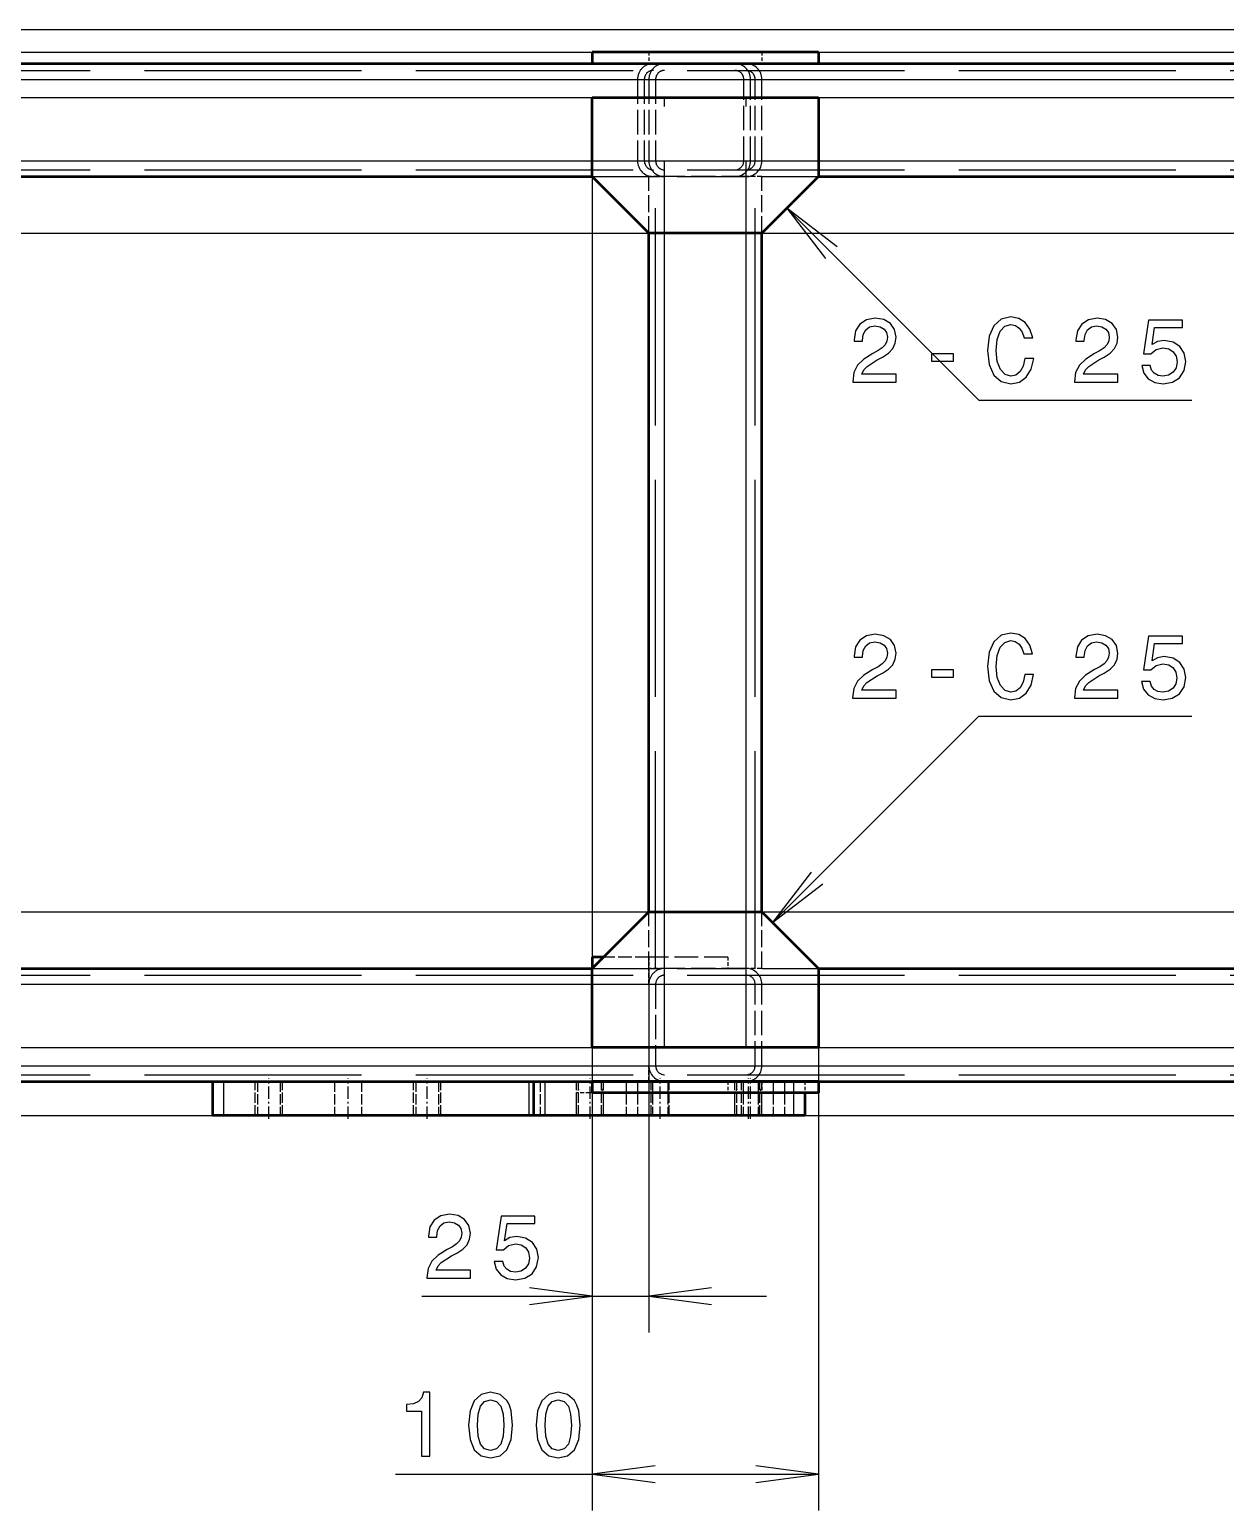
# Model space of a CAD drawing. Extents: x 0 to 1189, y 0 to 841.
# Drawn here: x 228.9 to 295, y 195 to 276.8 of the extents above; entities that cross this region are included whole.
import ezdxf

# ---------------------------------------------------------------- set-up
doc = ezdxf.new("R2010")
doc.units = 0
doc.linetypes.add('DASHDOT', pattern=[18.5, 12, -3, 0.5, -3])
doc.linetypes.add('DASHED', pattern=[15, 12, -3])

msp = doc.modelspace()

# ---------------------------------------------------------------- linework, layer by layer
at = {"color": 7, "lineweight": 25}
for p, q in [((206.918, 276.819), (779.738, 276.819)), ((198.793, 275.569), (770.063, 275.569)), ((206.918, 274.944), (762.578, 274.944)), ((189.418, 274.069), (754.418, 274.069)), ((198.793, 273.069), (762.578, 273.069)), ((198.793, 273.069), (788.863, 273.069)), ((198.793, 269.569), (260.043, 269.569)), ((272.543, 269.569), (395.043, 269.569)), ((260.043, 268.694), (260.043, 204.832)), ((270.799, 266.95), (281.406, 256.344)), ((195.668, 265.569), (788.863, 265.569)), ((264.043, 228.069), (264.043, 265.569)), ((268.543, 228.069), (268.543, 265.569)), ((281.406, 256.344), (293.178, 256.344)), ((270.006, 227.482), (281.404, 238.881)), ((281.404, 238.881), (293.176, 238.881)), ((195.668, 228.069), (798.812, 228.069)), ((263.168, 224.944), (263.168, 204.832)), ((198.793, 224.069), (260.043, 224.069)), ((272.543, 224.069), (395.043, 224.069)), ((198.793, 220.569), (778.04, 220.569)), ((198.793, 220.569), (798.812, 220.569)), ((260.043, 220.569), (260.043, 194.996)), ((272.543, 220.569), (272.543, 194.996)), ((189.418, 219.569), (754.418, 219.569)), ((189.418, 218.694), (788.404, 218.694)), ((239.668, 218.694), (239.668, 216.819)), ((256.543, 218.694), (256.543, 216.819)), ((257.418, 218.694), (257.418, 216.819)), ((271.168, 218.069), (271.168, 216.819)), ((226.543, 216.819), (788.404, 216.819)), ((250.618, 206.832), (269.668, 206.832)), ((249.17, 196.996), (272.543, 196.996))]:
    msp.add_line(p, q, dxfattribs=at)
at = {"color": 7, "lineweight": 50}
for p, q in [((207.543, 274.944), (740.043, 274.944)), ((260.043, 275.569), (260.043, 274.944)), ((272.543, 275.569), (260.043, 275.569)), ((272.543, 275.569), (272.543, 274.944)), ((260.043, 273.069), (272.543, 273.069)), ((260.043, 268.694), (260.043, 273.069)), ((272.543, 273.069), (272.543, 268.694)), ((198.793, 268.694), (260.043, 268.694)), ((263.168, 265.569), (260.043, 268.694)), ((272.543, 268.694), (269.418, 265.569)), ((272.543, 268.694), (395.043, 268.694)), ((263.168, 228.069), (263.168, 265.569)), ((269.418, 265.569), (263.168, 265.569)), ((269.418, 228.069), (269.418, 265.569)), ((260.043, 224.944), (263.168, 228.069)), ((263.168, 228.069), (269.418, 228.069)), ((269.418, 228.069), (272.543, 224.944)), ((260.668, 225.569), (260.043, 225.569)), ((260.043, 225.569), (260.043, 224.944)), ((198.793, 224.944), (260.043, 224.944)), ((260.043, 220.569), (260.043, 224.944)), ((272.543, 224.944), (395.043, 224.944)), ((272.543, 224.944), (272.543, 220.569)), ((272.543, 220.569), (260.043, 220.569)), ((190.293, 218.694), (448.793, 218.694)), ((239.043, 218.694), (239.043, 216.819)), ((256.793, 218.694), (256.793, 216.819)), ((260.043, 218.694), (260.043, 218.069)), ((272.543, 218.694), (260.043, 218.694)), ((272.543, 218.694), (272.543, 218.069)), ((272.543, 218.069), (260.043, 218.069)), ((271.793, 218.069), (271.793, 216.819)), ((239.668, 216.819), (239.043, 216.819)), ((256.543, 216.819), (239.668, 216.819)), ((256.793, 216.819), (256.543, 216.819)), ((257.418, 216.819), (256.793, 216.819)), ((271.168, 216.819), (257.418, 216.819)), ((271.793, 216.819), (271.168, 216.819))]:
    msp.add_line(p, q, dxfattribs=at)
at = {"color": 7, "linetype": 'DASHED', "lineweight": 25, "ltscale": 0.3125}
for p, q in [((272.543, 274.944), (260.043, 274.944)), ((260.043, 269.569), (272.543, 269.569)), ((260.043, 268.694), (272.543, 268.694)), ((260.043, 224.944), (272.543, 224.944)), ((260.043, 224.069), (272.543, 224.069))]:
    msp.add_line(p, q, dxfattribs=at)
at = {"color": 7, "linetype": 'DASHED', "lineweight": 25, "ltscale": 0.015625}
for p, q in [((263.168, 275.569), (263.168, 274.944)), ((263.168, 275.569), (263.168, 274.944)), ((263.168, 275.569), (263.168, 274.944)), ((263.168, 275.569), (263.168, 274.944)), ((269.418, 275.569), (269.418, 274.944)), ((269.418, 275.569), (269.418, 274.944)), ((269.418, 275.569), (269.418, 274.944)), ((269.418, 275.569), (269.418, 274.944)), ((263.168, 225.569), (263.168, 224.944)), ((263.168, 225.569), (263.168, 224.944)), ((267.543, 225.569), (267.543, 224.944)), ((263.168, 218.694), (263.168, 218.069)), ((263.168, 218.694), (263.168, 218.069)), ((263.168, 218.694), (263.168, 218.069)), ((263.168, 218.694), (263.168, 218.069)), ((263.168, 218.694), (263.168, 218.069)), ((267.543, 218.694), (267.543, 218.069)), ((269.418, 218.694), (269.418, 218.069)), ((269.418, 218.694), (269.418, 218.069)), ((269.418, 218.694), (269.418, 218.069)), ((271.168, 218.694), (271.168, 218.069)), ((271.793, 218.694), (271.793, 218.069))]:
    msp.add_line(p, q, dxfattribs=at)
at = {"color": 7, "linetype": 'DASHED', "lineweight": 25}
for p, q in [((190.293, 274.569), (753.543, 274.569)), ((189.418, 274.069), (754.418, 274.069)), ((189.793, 274.069), (754.043, 274.069)), ((189.793, 274.069), (754.043, 274.069)), ((195.293, 274.069), (748.543, 274.069)), ((195.293, 274.069), (748.543, 274.069)), ((195.668, 274.069), (748.168, 274.069)), ((195.668, 274.069), (748.168, 274.069)), ((195.668, 274.069), (748.168, 274.069)), ((195.668, 274.069), (748.168, 274.069)), ((195.668, 274.069), (748.168, 274.069)), ((195.668, 274.069), (748.168, 274.069)), ((189.418, 269.569), (754.418, 269.569)), ((189.793, 269.569), (754.043, 269.569)), ((189.793, 269.569), (754.043, 269.569)), ((195.293, 269.569), (748.543, 269.569)), ((195.293, 269.569), (748.543, 269.569)), ((195.668, 269.569), (748.168, 269.569)), ((195.668, 269.569), (748.168, 269.569)), ((195.668, 269.569), (748.168, 269.569)), ((195.668, 269.569), (748.168, 269.569)), ((195.668, 269.569), (748.168, 269.569)), ((195.668, 269.569), (748.168, 269.569)), ((190.293, 269.069), (753.543, 269.069)), ((263.543, 224.944), (263.543, 268.694)), ((264.043, 224.944), (264.043, 268.694)), ((264.043, 224.944), (264.043, 268.694)), ((264.043, 224.944), (264.043, 268.694)), ((268.543, 224.944), (268.543, 268.694)), ((268.543, 224.944), (268.543, 268.694)), ((268.543, 224.944), (268.543, 268.694)), ((269.043, 224.944), (269.043, 268.694)), ((190.293, 224.569), (753.543, 224.569)), ((189.418, 224.069), (754.418, 224.069)), ((189.793, 224.069), (754.043, 224.069)), ((189.793, 224.069), (754.043, 224.069)), ((195.293, 224.069), (748.543, 224.069)), ((195.293, 224.069), (748.543, 224.069)), ((195.668, 224.069), (748.168, 224.069)), ((195.668, 224.069), (748.168, 224.069)), ((195.668, 224.069), (748.168, 224.069)), ((195.668, 224.069), (748.168, 224.069)), ((195.668, 224.069), (748.168, 224.069)), ((195.668, 224.069), (748.168, 224.069)), ((195.668, 224.069), (263.168, 224.069)), ((195.668, 224.069), (263.168, 224.069)), ((195.668, 224.069), (263.168, 224.069)), ((195.668, 224.069), (263.168, 224.069)), ((189.418, 219.569), (754.418, 219.569)), ((189.793, 219.569), (754.043, 219.569)), ((189.793, 219.569), (754.043, 219.569)), ((195.293, 219.569), (748.543, 219.569)), ((195.293, 219.569), (748.543, 219.569)), ((195.668, 219.569), (748.168, 219.569)), ((195.668, 219.569), (748.168, 219.569)), ((195.668, 219.569), (748.168, 219.569)), ((195.668, 219.569), (748.168, 219.569)), ((195.668, 219.569), (748.168, 219.569)), ((195.668, 219.569), (748.168, 219.569)), ((195.668, 219.569), (263.168, 219.569)), ((195.668, 219.569), (263.168, 219.569)), ((195.668, 219.569), (263.168, 219.569)), ((195.668, 219.569), (263.168, 219.569)), ((190.293, 219.069), (753.543, 219.069))]:
    msp.add_line(p, q, dxfattribs=at)
at = {"color": 7, "linetype": 'DASHDOT', "lineweight": 25}
for p, q in [((132.918, 274.069), (810.918, 274.069)), ((264.043, 220.569), (264.043, 273.069)), ((268.543, 220.569), (268.543, 273.069)), ((132.918, 269.569), (810.918, 269.569)), ((132.918, 224.069), (810.918, 224.069)), ((132.918, 219.569), (810.918, 219.569))]:
    msp.add_line(p, q, dxfattribs=at)
at = {"color": 7, "linetype": 'DASHED', "lineweight": 25, "ltscale": 0.1125}
for p, q in [((262.543, 274.069), (262.543, 269.569)), ((262.918, 274.069), (262.918, 269.569)), ((263.168, 274.069), (263.168, 269.569)), ((263.543, 274.069), (263.543, 269.569)), ((268.418, 269.569), (268.418, 274.069)), ((268.793, 269.569), (268.793, 274.069)), ((269.043, 269.569), (269.043, 274.069)), ((269.418, 269.569), (269.418, 274.069)), ((268.543, 268.694), (264.043, 268.694)), ((268.543, 224.944), (264.043, 224.944)), ((263.168, 224.069), (263.168, 219.569)), ((263.543, 224.069), (263.543, 219.569)), ((269.043, 219.569), (269.043, 224.069)), ((269.418, 219.569), (269.418, 224.069))]:
    msp.add_line(p, q, dxfattribs=at)
at = {"color": 7, "linetype": 'DASHED', "lineweight": 25, "ltscale": 0.078125}
for p, q in [((263.168, 265.569), (263.168, 268.694)), ((264.043, 265.569), (264.043, 268.694)), ((268.543, 265.569), (268.543, 268.694)), ((269.418, 265.569), (269.418, 268.694)), ((263.168, 224.944), (263.168, 228.069)), ((264.043, 224.944), (264.043, 228.069)), ((268.543, 224.944), (268.543, 228.069)), ((269.418, 224.944), (269.418, 228.069))]:
    msp.add_line(p, q, dxfattribs=at)
at = {"color": 7, "linetype": 'DASHED', "lineweight": 25, "ltscale": 0.021875}
for p, q in [((264.043, 268.694), (263.168, 268.694)), ((269.418, 268.694), (268.543, 268.694)), ((263.168, 224.069), (263.168, 224.944)), ((264.043, 224.944), (263.168, 224.944)), ((269.418, 224.944), (268.543, 224.944)), ((263.168, 218.694), (263.168, 219.569))]:
    msp.add_line(p, q, dxfattribs=at)
at = {"color": 7, "linetype": 'DASHED', "lineweight": 25, "ltscale": 0.0625}
msp.add_line((263.168, 225.569), (260.668, 225.569), dxfattribs=at)
at = {"color": 7, "linetype": 'DASHED', "lineweight": 25, "ltscale": 0.109375}
msp.add_line((267.543, 225.569), (263.168, 225.569), dxfattribs=at)
at = {"color": 7, "linetype": 'DASHED', "lineweight": 25, "ltscale": 0.046875}
for p, q in [((239.668, 218.694), (239.668, 216.819)), ((241.418, 216.819), (241.418, 218.694)), ((241.418, 216.819), (241.418, 218.694)), ((241.537, 218.694), (241.537, 216.819)), ((241.537, 218.694), (241.537, 216.819)), ((242.8, 218.694), (242.8, 216.819)), ((242.8, 218.694), (242.8, 216.819)), ((242.918, 216.819), (242.918, 218.694)), ((242.918, 216.819), (242.918, 218.694)), ((245.793, 218.694), (245.793, 216.819)), ((245.793, 218.694), (245.793, 216.819)), ((247.293, 218.694), (247.293, 216.819)), ((247.293, 218.694), (247.293, 216.819)), ((250.168, 216.819), (250.168, 218.694)), ((250.168, 216.819), (250.168, 218.694)), ((250.287, 218.694), (250.287, 216.819)), ((250.287, 218.694), (250.287, 216.819)), ((251.55, 218.694), (251.55, 216.819)), ((251.55, 218.694), (251.55, 216.819)), ((251.668, 216.819), (251.668, 218.694)), ((251.668, 216.819), (251.668, 218.694)), ((256.543, 218.694), (256.543, 216.819)), ((257.168, 218.694), (257.168, 216.819)), ((257.418, 218.694), (257.418, 216.819)), ((257.418, 218.694), (257.418, 216.819)), ((257.418, 218.694), (257.418, 216.819)), ((259.168, 216.819), (259.168, 218.694)), ((259.168, 216.819), (259.168, 218.694)), ((259.168, 216.819), (259.168, 218.694)), ((259.168, 216.819), (259.168, 218.694)), ((259.287, 216.819), (259.287, 218.694)), ((259.287, 216.819), (259.287, 218.694)), ((259.287, 216.819), (259.287, 218.694)), ((259.287, 216.819), (259.287, 218.694)), ((260.55, 216.819), (260.55, 218.694)), ((260.55, 216.819), (260.55, 218.694)), ((260.55, 216.819), (260.55, 218.694)), ((260.55, 216.819), (260.55, 218.694)), ((260.668, 216.819), (260.668, 218.694)), ((260.668, 216.819), (260.668, 218.694)), ((260.668, 216.819), (260.668, 218.694)), ((260.668, 216.819), (260.668, 218.694)), ((261.918, 218.694), (261.918, 216.819)), ((262.543, 218.694), (262.543, 216.819)), ((262.543, 218.694), (262.543, 216.819)), ((263.293, 216.819), (263.293, 218.694)), ((263.293, 216.819), (263.293, 218.694)), ((263.378, 218.694), (263.378, 216.819)), ((263.378, 218.694), (263.378, 216.819)), ((264.209, 218.694), (264.209, 216.819)), ((264.209, 218.694), (264.209, 216.819)), ((264.293, 216.819), (264.293, 218.694)), ((264.293, 216.819), (264.293, 218.694)), ((267.918, 216.819), (267.918, 218.694)), ((267.918, 216.819), (267.918, 218.694)), ((267.918, 216.819), (267.918, 218.694)), ((267.918, 216.819), (267.918, 218.694)), ((268.037, 216.819), (268.037, 218.694)), ((268.037, 216.819), (268.037, 218.694)), ((268.037, 216.819), (268.037, 218.694)), ((268.037, 216.819), (268.037, 218.694)), ((268.293, 216.819), (268.293, 218.694)), ((268.293, 216.819), (268.293, 218.694)), ((268.378, 218.694), (268.378, 216.819)), ((268.378, 218.694), (268.378, 216.819)), ((269.209, 218.694), (269.209, 216.819)), ((269.209, 218.694), (269.209, 216.819)), ((269.293, 216.819), (269.293, 218.694)), ((269.293, 216.819), (269.293, 218.694)), ((269.3, 216.819), (269.3, 218.694)), ((269.3, 216.819), (269.3, 218.694)), ((269.3, 216.819), (269.3, 218.694)), ((269.3, 216.819), (269.3, 218.694)), ((269.418, 216.819), (269.418, 218.694)), ((269.418, 216.819), (269.418, 218.694)), ((269.418, 216.819), (269.418, 218.694)), ((269.418, 216.819), (269.418, 218.694)), ((270.043, 218.694), (270.043, 216.819)), ((270.043, 218.694), (270.043, 216.819)), ((270.668, 218.694), (270.668, 216.819)), ((271.168, 218.694), (271.168, 216.819)), ((271.168, 218.694), (271.168, 216.819)), ((271.168, 218.694), (271.168, 216.819))]:
    msp.add_line(p, q, dxfattribs=at)
at = {"color": 7, "linetype": 'DASHDOT', "lineweight": 25, "ltscale": 0.05625}
for p, q in [((242.168, 216.632), (242.168, 218.882)), ((246.543, 216.632), (246.543, 218.882)), ((250.918, 216.632), (250.918, 218.882)), ((259.918, 216.632), (259.918, 218.882)), ((263.793, 216.632), (263.793, 218.882)), ((268.668, 216.632), (268.668, 218.882)), ((268.793, 216.632), (268.793, 218.882))]:
    msp.add_line(p, q, dxfattribs=at)
at = {"color": 7, "linetype": 'DASHED', "lineweight": 25, "ltscale": 0.005918}
for p, q in [((259.287, 218.274), (259.168, 218.069)), ((259.287, 218.274), (259.168, 218.069)), ((260.55, 218.274), (260.668, 218.069)), ((260.55, 218.274), (260.668, 218.069)), ((268.037, 218.274), (267.918, 218.069)), ((268.037, 218.274), (267.918, 218.069)), ((269.3, 218.274), (269.418, 218.069)), ((269.3, 218.274), (269.418, 218.069))]:
    msp.add_line(p, q, dxfattribs=at)
at = {"color": 7, "linetype": 'DASHED', "lineweight": 25, "ltscale": 0.01875}
for p, q in [((259.918, 218.069), (259.168, 218.069)), ((259.918, 218.069), (259.168, 218.069)), ((259.918, 218.069), (259.168, 218.069)), ((260.668, 218.069), (259.918, 218.069)), ((260.668, 218.069), (259.918, 218.069)), ((268.668, 218.069), (267.918, 218.069)), ((268.668, 218.069), (267.918, 218.069)), ((269.418, 218.069), (268.668, 218.069)), ((269.418, 218.069), (268.668, 218.069))]:
    msp.add_line(p, q, dxfattribs=at)
at = {"color": 7, "linetype": 'DASHED', "lineweight": 25, "ltscale": 0.03125}
for p, q in [((259.168, 216.819), (259.168, 218.069)), ((259.168, 216.819), (259.168, 218.069)), ((260.668, 216.819), (260.668, 218.069)), ((260.668, 216.819), (260.668, 218.069)), ((267.918, 216.819), (267.918, 218.069)), ((267.918, 216.819), (267.918, 218.069)), ((269.418, 216.819), (269.418, 218.069)), ((269.418, 216.819), (269.418, 218.069))]:
    msp.add_line(p, q, dxfattribs=at)
at = {"color": 7, "linetype": 'DASHED', "lineweight": 25, "ltscale": 0.003125}
msp.add_line((260.043, 218.069), (259.918, 218.069), dxfattribs=at)
at = {"color": 7, "linetype": 'DASHED', "lineweight": 25, "ltscale": 0.001117}
msp.add_line((256.838, 216.819), (256.793, 216.819), dxfattribs=at)
at = {"color": 7, "lineweight": 25}
for points in [[(273.576, 264.82), (270.799, 266.95), (272.93, 264.174)], [(272.136, 230.259), (270.006, 227.482), (272.782, 229.613)], [(256.573, 206.376), (260.043, 206.832), (256.573, 207.289)], [(266.638, 207.289), (263.168, 206.832), (266.638, 206.376)], [(263.513, 197.453), (260.043, 196.996), (263.513, 196.54)], [(269.073, 196.54), (272.543, 196.996), (269.073, 197.453)]]:
    msp.add_lwpolyline(points, dxfattribs=at)
for points in [[(274.435, 257.344), (276.841, 257.344), (276.841, 257.777), (274.94, 257.777), (275.046, 258.014), (275.227, 258.211), (275.787, 258.569), (276.085, 258.72), (276.417, 258.937), (276.654, 259.19), (276.791, 259.487), (276.841, 259.825), (276.755, 260.249), (276.518, 260.581), (276.155, 260.793), (275.686, 260.869), (275.202, 260.783), (274.834, 260.546), (274.597, 260.168), (274.516, 259.669), (274.516, 259.598), (274.975, 259.598), (274.975, 259.638), (275.02, 259.981), (275.157, 260.233), (275.373, 260.395), (275.661, 260.45), (275.953, 260.4), (276.17, 260.274), (276.312, 260.077), (276.362, 259.83), (276.327, 259.598), (276.231, 259.401), (276.069, 259.23), (275.848, 259.079), (275.55, 258.917), (275.056, 258.604), (274.708, 258.272), (274.501, 257.868), (274.435, 257.359)], [(283.955, 258.645), (283.854, 258.221), (283.688, 257.919), (283.456, 257.732), (283.183, 257.672), (282.856, 257.762), (282.598, 258.035), (282.427, 258.478), (282.371, 259.094), (282.427, 259.704), (282.593, 260.153), (282.851, 260.425), (283.183, 260.521), (283.425, 260.47), (283.632, 260.329), (283.794, 260.102), (283.905, 259.79), (284.384, 259.79), (284.232, 260.269), (283.97, 260.632), (283.612, 260.859), (283.183, 260.94), (282.649, 260.813), (282.24, 260.46), (281.978, 259.88), (281.887, 259.094), (281.978, 258.307), (282.24, 257.727), (282.649, 257.369), (283.183, 257.248), (283.652, 257.344), (284.031, 257.611), (284.298, 258.05), (284.439, 258.645)], [(286.693, 257.344), (289.099, 257.344), (289.099, 257.777), (287.198, 257.777), (287.304, 258.014), (287.485, 258.211), (288.045, 258.569), (288.343, 258.72), (288.675, 258.937), (288.912, 259.19), (289.049, 259.487), (289.099, 259.825), (289.013, 260.249), (288.776, 260.581), (288.413, 260.793), (287.944, 260.869), (287.46, 260.783), (287.092, 260.546), (286.855, 260.168), (286.774, 259.669), (286.774, 259.598), (287.233, 259.598), (287.233, 259.638), (287.279, 259.981), (287.415, 260.233), (287.632, 260.395), (287.919, 260.45), (288.211, 260.4), (288.428, 260.274), (288.57, 260.077), (288.62, 259.83), (288.585, 259.598), (288.489, 259.401), (288.327, 259.23), (288.106, 259.079), (287.808, 258.917), (287.314, 258.604), (286.966, 258.272), (286.759, 257.868), (286.693, 257.359)], [(290.409, 258.257), (290.52, 257.843), (290.767, 257.52), (291.13, 257.318), (291.594, 257.243), (292.104, 257.334), (292.502, 257.581), (292.754, 257.974), (292.85, 258.478), (292.765, 258.947), (292.522, 259.316), (292.144, 259.553), (291.655, 259.638), (291.277, 259.578), (290.984, 259.411), (291.125, 260.354), (292.659, 260.354), (292.659, 260.768), (290.788, 260.768), (290.51, 258.912), (290.914, 258.912), (291.206, 259.149), (291.579, 259.235), (291.902, 259.179), (292.149, 259.018), (292.306, 258.771), (292.361, 258.453), (292.306, 258.135), (292.144, 257.888), (291.897, 257.732), (291.579, 257.677), (291.312, 257.712), (291.105, 257.828), (290.954, 258.009), (290.878, 258.257)], [(278.792, 258.499), (280.012, 258.499), (280.012, 258.897), (278.792, 258.897)], [(274.434, 239.881), (276.839, 239.881), (276.839, 240.314), (274.938, 240.314), (275.044, 240.551), (275.225, 240.748), (275.785, 241.106), (276.083, 241.257), (276.416, 241.474), (276.653, 241.726), (276.789, 242.024), (276.839, 242.362), (276.753, 242.786), (276.516, 243.118), (276.153, 243.33), (275.684, 243.406), (275.2, 243.32), (274.832, 243.083), (274.595, 242.705), (274.514, 242.206), (274.514, 242.135), (274.973, 242.135), (274.973, 242.175), (275.019, 242.518), (275.155, 242.77), (275.372, 242.932), (275.659, 242.987), (275.952, 242.937), (276.168, 242.811), (276.31, 242.614), (276.36, 242.367), (276.325, 242.135), (276.229, 241.938), (276.068, 241.767), (275.846, 241.615), (275.548, 241.454), (275.054, 241.141), (274.706, 240.809), (274.499, 240.405), (274.434, 239.896)], [(283.953, 241.182), (283.852, 240.758), (283.686, 240.456), (283.454, 240.269), (283.182, 240.208), (282.854, 240.299), (282.596, 240.572), (282.425, 241.015), (282.37, 241.631), (282.425, 242.241), (282.591, 242.69), (282.849, 242.962), (283.182, 243.058), (283.424, 243.007), (283.63, 242.866), (283.792, 242.639), (283.903, 242.327), (284.382, 242.327), (284.23, 242.806), (283.968, 243.169), (283.61, 243.396), (283.182, 243.476), (282.647, 243.35), (282.238, 242.997), (281.976, 242.417), (281.885, 241.631), (281.976, 240.844), (282.238, 240.264), (282.647, 239.906), (283.182, 239.785), (283.651, 239.881), (284.029, 240.148), (284.296, 240.587), (284.437, 241.182)], [(286.692, 239.881), (289.097, 239.881), (289.097, 240.314), (287.196, 240.314), (287.302, 240.551), (287.483, 240.748), (288.043, 241.106), (288.341, 241.257), (288.674, 241.474), (288.911, 241.726), (289.047, 242.024), (289.097, 242.362), (289.011, 242.786), (288.774, 243.118), (288.411, 243.33), (287.942, 243.406), (287.458, 243.32), (287.09, 243.083), (286.853, 242.705), (286.772, 242.206), (286.772, 242.135), (287.231, 242.135), (287.231, 242.175), (287.277, 242.518), (287.413, 242.77), (287.63, 242.932), (287.917, 242.987), (288.21, 242.937), (288.426, 242.811), (288.568, 242.614), (288.618, 242.367), (288.583, 242.135), (288.487, 241.938), (288.326, 241.767), (288.104, 241.615), (287.806, 241.454), (287.312, 241.141), (286.964, 240.809), (286.757, 240.405), (286.692, 239.896)], [(290.407, 240.793), (290.518, 240.38), (290.766, 240.057), (291.129, 239.855), (291.593, 239.78), (292.102, 239.871), (292.5, 240.118), (292.753, 240.511), (292.848, 241.015), (292.763, 241.484), (292.521, 241.853), (292.142, 242.09), (291.653, 242.175), (291.275, 242.115), (290.982, 241.948), (291.124, 242.891), (292.657, 242.891), (292.657, 243.305), (290.786, 243.305), (290.508, 241.449), (290.912, 241.449), (291.204, 241.686), (291.577, 241.772), (291.9, 241.716), (292.147, 241.555), (292.304, 241.308), (292.359, 240.99), (292.304, 240.672), (292.142, 240.425), (291.895, 240.269), (291.577, 240.213), (291.31, 240.249), (291.103, 240.365), (290.952, 240.546), (290.876, 240.793)], [(278.79, 241.036), (280.01, 241.036), (280.01, 241.434), (278.79, 241.434)], [(250.906, 207.832), (253.311, 207.832), (253.311, 208.266), (251.41, 208.266), (251.516, 208.503), (251.697, 208.7), (252.257, 209.058), (252.555, 209.209), (252.888, 209.426), (253.125, 209.678), (253.261, 209.976), (253.311, 210.314), (253.225, 210.737), (252.988, 211.07), (252.625, 211.282), (252.156, 211.358), (251.672, 211.272), (251.304, 211.035), (251.067, 210.657), (250.986, 210.157), (250.986, 210.087), (251.445, 210.087), (251.445, 210.127), (251.491, 210.47), (251.627, 210.722), (251.844, 210.884), (252.131, 210.939), (252.424, 210.889), (252.64, 210.763), (252.782, 210.566), (252.832, 210.319), (252.797, 210.087), (252.701, 209.89), (252.54, 209.719), (252.318, 209.567), (252.02, 209.406), (251.526, 209.093), (251.178, 208.76), (250.971, 208.357), (250.906, 207.848)], [(254.621, 208.745), (254.732, 208.332), (254.979, 208.009), (255.343, 207.807), (255.807, 207.732), (256.316, 207.822), (256.714, 208.07), (256.966, 208.463), (257.062, 208.967), (256.977, 209.436), (256.735, 209.804), (256.356, 210.041), (255.867, 210.127), (255.489, 210.067), (255.196, 209.9), (255.338, 210.843), (256.871, 210.843), (256.871, 211.257), (255, 211.257), (254.722, 209.401), (255.126, 209.401), (255.418, 209.638), (255.791, 209.724), (256.114, 209.668), (256.361, 209.507), (256.518, 209.26), (256.573, 208.942), (256.518, 208.624), (256.356, 208.377), (256.109, 208.221), (255.791, 208.165), (255.524, 208.201), (255.317, 208.317), (255.166, 208.498), (255.09, 208.745)], [(250.598, 197.996), (251.057, 197.996), (251.057, 201.522), (250.714, 201.522), (250.623, 201.214), (250.441, 201.007), (250.164, 200.886), (249.781, 200.846), (249.781, 200.488), (250.598, 200.488)], [(253.209, 199.706), (253.285, 198.914), (253.522, 198.349), (253.9, 198.007), (254.424, 197.896), (254.944, 198.007), (255.322, 198.349), (255.554, 198.914), (255.635, 199.706), (255.554, 200.493), (255.458, 200.805), (255.322, 201.063), (254.944, 201.406), (254.424, 201.522), (253.9, 201.406), (253.522, 201.058), (253.285, 200.493)], [(256.945, 199.706), (257.021, 198.914), (257.258, 198.349), (257.636, 198.007), (258.161, 197.896), (258.68, 198.007), (259.058, 198.349), (259.29, 198.914), (259.371, 199.706), (259.29, 200.493), (259.194, 200.805), (259.058, 201.063), (258.68, 201.406), (258.161, 201.522), (257.636, 201.406), (257.258, 201.058), (257.021, 200.493)], [(253.693, 199.706), (253.734, 200.316), (253.86, 200.755), (254.087, 201.012), (254.424, 201.103), (254.757, 201.012), (254.984, 200.755), (255.11, 200.316), (255.151, 199.706), (255.11, 199.091), (254.984, 198.652), (254.757, 198.395), (254.424, 198.309), (254.087, 198.395), (253.86, 198.652), (253.734, 199.091)], [(257.429, 199.706), (257.47, 200.316), (257.596, 200.755), (257.823, 201.012), (258.161, 201.103), (258.493, 201.012), (258.72, 200.755), (258.846, 200.316), (258.887, 199.706), (258.846, 199.091), (258.72, 198.652), (258.493, 198.395), (258.161, 198.309), (257.823, 198.395), (257.596, 198.652), (257.47, 199.091)]]:
    msp.add_lwpolyline(points, close=True, dxfattribs=at)
at = {"color": 7, "linetype": 'DASHED', "lineweight": 25}
for centre, radius, start, end in [((263.418, 274.069), 0.875, 90, 180.00001), ((264.043, 274.069), 0.875, 90, 180.00001), ((267.918, 274.069), 0.875, 360, 90), ((268.543, 274.069), 0.875, 360, 90), ((263.418, 274.069), 0.5, 90, 180.00001), ((264.043, 274.069), 0.5, 90, 180.00001), ((267.918, 274.069), 0.5, 0, 90), ((268.543, 274.069), 0.5, 0, 90), ((263.418, 269.569), 0.875, 180.00001, 270), ((263.418, 269.569), 0.5, 180.00001, 270), ((264.043, 269.569), 0.875, 180.00001, 270), ((264.043, 269.569), 0.5, 180.00001, 270), ((267.918, 269.569), 0.875, 270, 360), ((267.918, 269.569), 0.5, 270, 360), ((268.543, 269.569), 0.875, 270, 360), ((268.543, 269.569), 0.5, 270, 360), ((264.043, 224.069), 0.875, 90, 180.00001), ((264.043, 224.069), 0.5, 90, 180.00001), ((268.543, 224.069), 0.875, 360, 90), ((268.543, 224.069), 0.5, 0, 90), ((264.043, 219.569), 0.875, 180.00001, 270), ((264.043, 219.569), 0.5, 180.00001, 270), ((268.543, 219.569), 0.875, 270, 360), ((268.543, 219.569), 0.5, 270, 360)]:
    msp.add_arc(centre, radius, start, end, dxfattribs=at)

doc.saveas('drawing.dxf')
